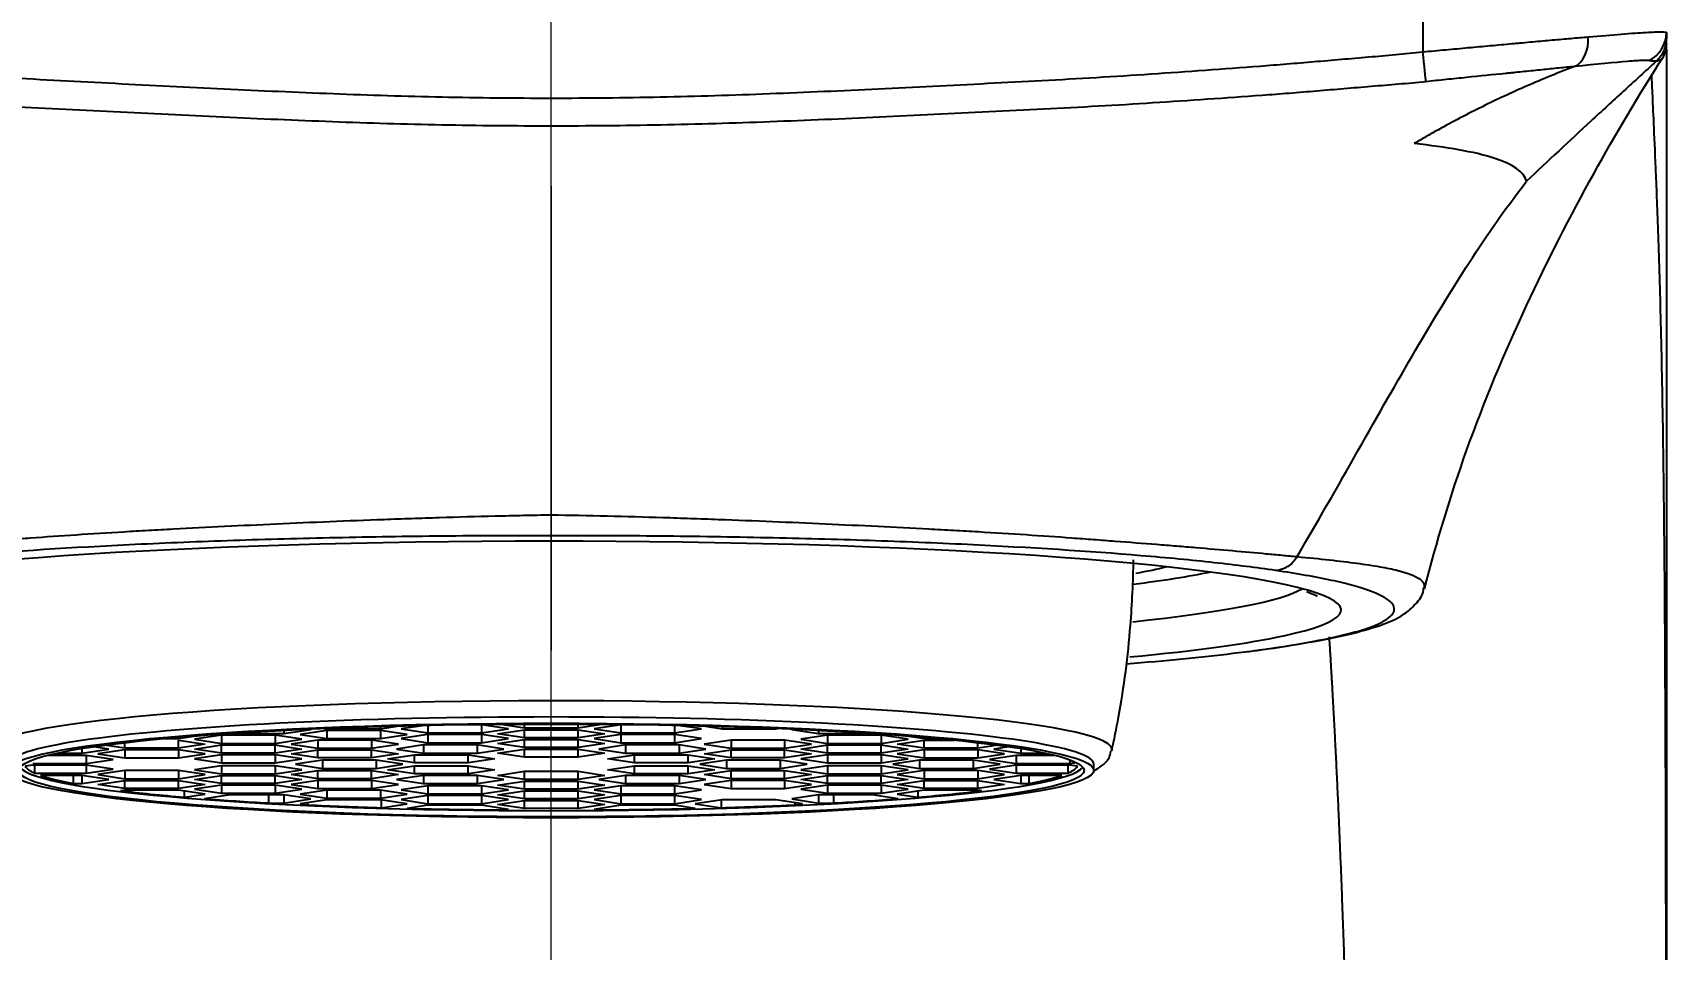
# Model space of a CAD drawing. Extents: x 1481 to 3160, y 4681 to 5260.
# Drawn here: x 2605.97 to 2632.34, y 5015.42 to 5030.22 of the extents above; entities that cross this region are included whole.
import ezdxf

# ---------------------------------------------------------------- set-up
doc = ezdxf.new("R2010")
doc.units = 0
doc.header["$LTSCALE"] = 30
doc.header["$MEASUREMENT"] = 0
doc.header["$PDMODE"] = 3
doc.header["$PDSIZE"] = -10
doc.linetypes.add('CENTER', pattern=[2, 1.25, -0.25, 0.25, -0.25])
doc.layers.get('0').update_dxf_attribs({"linetype": 'CONTINUOUS'})
doc.layers.get('DEFPOINTS').update_dxf_attribs({"linetype": 'CONTINUOUS'})
doc.layers.add('\\M+5B3DF\\M+5B4E7\\M+5CFDF', color=3, linetype='CONTINUOUS', lineweight=9)
doc.layers.add('BODY', color=7, linetype='CONTINUOUS')
doc.styles.add('Daelim Dimension', font='NanumGothic.ttf')
doc.dimstyles.new('DEFAULT', dxfattribs={"dimscale": 2, "dimtxt": 2, "dimasz": 2, "dimexe": 0, "dimexo": 2, "dimgap": 1, "dimtad": 1, "dimdec": 1, "dimzin": 9, "dimdsep": 46, "dimtxsty": 'Daelim Dimension', "dimcen": 0.5, "dimclrd": 252, "dimclre": 252, "dimclrt": 3, "dimadec": 1, "dimazin": 0, "dimtfac": 1, "dimtdec": 1, "dimtix": 1, "dimtmove": 0, "dimatfit": 3, "dimfxl": 0, "dimtolj": 1, "dimtzin": 1, "dimlwd": 9, "dimlwe": 9, "dimarcsym": 0})

# ---------------------------------------------------------------- blocks, each defined once
blk = doc.blocks.new('*D21')
at = {"color": 5, "lineweight": 9, "ltscale": 0.5}
for p, q in [((2610.339, 5064.907), (2565.145, 5064.907)), ((2567.145, 5060.907), (2567.145, 4918.907)), ((2587.839, 4914.907), (2565.145, 4914.907))]:
    blk.add_line(p, q, dxfattribs=at)
at = {"color": 5, "ltscale": 0.5}
for points in [[(2566.478, 5060.907), (2567.811, 5060.907), (2567.145, 5064.907)], [(2566.478, 4918.907), (2567.811, 4918.907), (2567.145, 4914.907)]]:
    blk.add_solid(points, dxfattribs=at)
at = {"layer": 'DEFPOINTS', "color": 0, "ltscale": 0.5}
for p in [(2614.339, 5064.907), (2567.145, 4914.907), (2591.839, 4914.907)]:
    blk.add_point(p, dxfattribs=at)
at = {"color": 7, "ltscale": 0.5, "insert": (2559.715, 4989.907), "char_height": 10, "attachment_point": 5, "rotation": 90, "style": 'Daelim Dimension'}
blk.add_mtext('\\A1;150', dxfattribs=at)

msp = doc.modelspace()

# ---------------------------------------------------------------- linework, layer by layer
at = {"layer": '\\M+5B3DF\\M+5B4E7\\M+5CFDF', "color": 0, "lineweight": -3}
for p, q in [((2628.408, 5035.407), (2628.408, 5029.91)), ((2613.906, 5018.991), (2613.493, 5019.054)), ((2613.906, 5018.991), (2613.906, 5019.057)), ((2614.772, 5018.991), (2614.772, 5019.057)), ((2615.185, 5019.054), (2614.772, 5018.991)), ((2608.099, 5018.824), (2608.32, 5018.824)), ((2608.32, 5018.824), (2608.602, 5018.866)), ((2608.32, 5018.843), (2608.32, 5018.824)), ((2608.32, 5018.667), (2608.32, 5018.798)), ((2608.32, 5018.798), (2608.753, 5018.732)), ((2609.013, 5018.876), (2608.58, 5018.811)), ((2608.58, 5018.811), (2609.013, 5018.745)), ((2609.013, 5018.876), (2609.013, 5018.745)), ((2609.879, 5018.876), (2609.013, 5018.876)), ((2609.139, 5018.905), (2609.157, 5018.902)), ((2609.157, 5018.906), (2609.157, 5018.902)), ((2609.157, 5018.902), (2610.023, 5018.902)), ((2609.879, 5018.876), (2609.879, 5018.745)), ((2610.312, 5018.811), (2609.879, 5018.876)), ((2609.879, 5018.745), (2610.312, 5018.811)), ((2610.023, 5018.902), (2610.456, 5018.968)), ((2610.023, 5018.956), (2610.023, 5018.902)), ((2610.571, 5018.798), (2610.138, 5018.732)), ((2610.716, 5018.954), (2610.283, 5018.889)), ((2610.283, 5018.889), (2610.716, 5018.824)), ((2610.456, 5018.968), (2610.409, 5018.975)), ((2610.571, 5018.798), (2610.571, 5018.667)), ((2611.437, 5018.798), (2610.571, 5018.798)), ((2610.679, 5018.986), (2610.716, 5018.981)), ((2610.716, 5018.988), (2610.716, 5018.981)), ((2610.716, 5018.981), (2611.582, 5018.981)), ((2610.716, 5018.955), (2610.716, 5018.824)), ((2611.582, 5018.954), (2610.716, 5018.954)), ((2610.716, 5018.824), (2611.582, 5018.824)), ((2611.437, 5018.798), (2611.437, 5018.667)), ((2611.87, 5018.732), (2611.437, 5018.798)), ((2611.582, 5018.981), (2611.885, 5019.026)), ((2611.582, 5019.018), (2611.582, 5018.981)), ((2611.582, 5018.955), (2611.582, 5018.824)), ((2612.015, 5018.889), (2611.582, 5018.954)), ((2611.582, 5018.824), (2612.015, 5018.889)), ((2612.295, 5019.036), (2611.914, 5018.978)), ((2611.914, 5018.978), (2612.347, 5018.913)), ((2612.347, 5018.887), (2611.914, 5018.822)), ((2611.914, 5018.822), (2612.347, 5018.756)), ((2612.347, 5019.037), (2612.347, 5018.913)), ((2612.347, 5018.913), (2613.213, 5018.913)), ((2612.347, 5018.887), (2612.347, 5018.756)), ((2613.213, 5018.887), (2612.347, 5018.887)), ((2613.213, 5019.044), (2612.703, 5019.044)), ((2613.213, 5019.044), (2613.213, 5018.913)), ((2613.646, 5018.978), (2613.213, 5019.044)), ((2613.213, 5018.913), (2613.646, 5018.978)), ((2613.213, 5018.887), (2613.213, 5018.756)), ((2613.646, 5018.822), (2613.213, 5018.887)), ((2613.213, 5018.756), (2613.646, 5018.822)), ((2613.473, 5018.9), (2613.906, 5018.965)), ((2613.906, 5018.835), (2613.473, 5018.9)), ((2613.473, 5018.743), (2613.906, 5018.808)), ((2614.772, 5018.991), (2613.906, 5018.991)), ((2613.906, 5018.835), (2613.906, 5018.965)), ((2613.906, 5018.965), (2614.772, 5018.965)), ((2614.772, 5018.835), (2613.906, 5018.835)), ((2613.906, 5018.678), (2613.906, 5018.809)), ((2613.906, 5018.808), (2614.772, 5018.808)), ((2614.772, 5018.835), (2614.772, 5018.965)), ((2614.772, 5018.965), (2615.205, 5018.9)), ((2615.205, 5018.9), (2614.772, 5018.835)), ((2614.772, 5018.678), (2614.772, 5018.809)), ((2614.772, 5018.808), (2615.205, 5018.743)), ((2615.464, 5019.044), (2615.031, 5018.978)), ((2615.031, 5018.978), (2615.464, 5018.913)), ((2615.464, 5018.887), (2615.031, 5018.822)), ((2615.031, 5018.822), (2615.464, 5018.756)), ((2615.464, 5019.044), (2615.464, 5018.913)), ((2615.974, 5019.044), (2615.464, 5019.044)), ((2615.464, 5018.913), (2616.33, 5018.913)), ((2615.464, 5018.887), (2615.464, 5018.756)), ((2616.33, 5018.887), (2615.464, 5018.887)), ((2616.33, 5019.037), (2616.33, 5018.913)), ((2616.33, 5018.913), (2616.763, 5018.978)), ((2616.33, 5018.887), (2616.33, 5018.756)), ((2616.763, 5018.822), (2616.33, 5018.887)), ((2616.33, 5018.756), (2616.763, 5018.822)), ((2616.763, 5018.978), (2616.382, 5019.036)), ((2616.793, 5019.026), (2617.095, 5018.981)), ((2617.24, 5018.798), (2616.807, 5018.732)), ((2617.095, 5019.018), (2617.095, 5018.981)), ((2617.095, 5018.981), (2617.961, 5018.981)), ((2617.24, 5018.798), (2617.24, 5018.667)), ((2618.106, 5018.798), (2617.24, 5018.798)), ((2617.961, 5018.988), (2617.961, 5018.981)), ((2617.961, 5018.981), (2617.999, 5018.986)), ((2618.106, 5018.798), (2618.106, 5018.667)), ((2618.539, 5018.732), (2618.106, 5018.798)), ((2618.268, 5018.975), (2618.221, 5018.968)), ((2618.221, 5018.968), (2618.654, 5018.902)), ((2618.799, 5018.876), (2618.366, 5018.811)), ((2618.366, 5018.811), (2618.799, 5018.745)), ((2618.654, 5018.956), (2618.654, 5018.902)), ((2618.654, 5018.902), (2619.52, 5018.902)), ((2618.799, 5018.876), (2618.799, 5018.745)), ((2619.665, 5018.876), (2618.799, 5018.876)), ((2619.52, 5018.906), (2619.52, 5018.902)), ((2619.52, 5018.902), (2619.539, 5018.905)), ((2619.665, 5018.876), (2619.665, 5018.745)), ((2620.098, 5018.811), (2619.665, 5018.876)), ((2619.665, 5018.745), (2620.098, 5018.811)), ((2619.924, 5018.732), (2620.357, 5018.798)), ((2620.075, 5018.866), (2620.357, 5018.824)), ((2620.357, 5018.843), (2620.357, 5018.824)), ((2620.357, 5018.824), (2620.579, 5018.824)), ((2620.357, 5018.667), (2620.357, 5018.798)), ((2620.357, 5018.798), (2620.85, 5018.798)), ((2606.833, 5018.551), (2606.205, 5018.551)), ((2606.363, 5018.588), (2606.761, 5018.588)), ((2606.761, 5018.662), (2606.761, 5018.588)), ((2606.761, 5018.588), (2607.194, 5018.654)), ((2606.833, 5018.551), (2606.833, 5018.421)), ((2607.266, 5018.486), (2606.833, 5018.551)), ((2607.194, 5018.654), (2606.947, 5018.691)), ((2607.454, 5018.641), (2607.021, 5018.575)), ((2607.021, 5018.575), (2607.454, 5018.51)), ((2607.454, 5018.667), (2607.127, 5018.716)), ((2607.454, 5018.667), (2607.454, 5018.757)), ((2608.32, 5018.667), (2607.454, 5018.667)), ((2607.454, 5018.641), (2607.454, 5018.51)), ((2608.32, 5018.641), (2607.454, 5018.641)), ((2608.753, 5018.732), (2608.32, 5018.667)), ((2608.32, 5018.641), (2608.32, 5018.51)), ((2608.753, 5018.575), (2608.32, 5018.641)), ((2608.32, 5018.51), (2608.753, 5018.575)), ((2608.58, 5018.654), (2609.013, 5018.719)), ((2609.013, 5018.588), (2608.58, 5018.654)), ((2609.013, 5018.562), (2608.58, 5018.497)), ((2609.013, 5018.745), (2609.879, 5018.745)), ((2609.013, 5018.588), (2609.013, 5018.719)), ((2609.013, 5018.719), (2609.879, 5018.719)), ((2609.879, 5018.588), (2609.013, 5018.588)), ((2609.013, 5018.562), (2609.013, 5018.432)), ((2609.879, 5018.562), (2609.013, 5018.562)), ((2609.879, 5018.588), (2609.879, 5018.719)), ((2609.879, 5018.719), (2610.312, 5018.654)), ((2610.312, 5018.654), (2609.879, 5018.588)), ((2609.879, 5018.562), (2609.879, 5018.432)), ((2610.312, 5018.497), (2609.879, 5018.562)), ((2610.138, 5018.732), (2610.571, 5018.667)), ((2610.138, 5018.575), (2610.571, 5018.641)), ((2610.571, 5018.51), (2610.138, 5018.575)), ((2610.571, 5018.667), (2611.437, 5018.667)), ((2610.571, 5018.51), (2610.571, 5018.641)), ((2610.571, 5018.641), (2611.437, 5018.641)), ((2611.437, 5018.667), (2611.87, 5018.732)), ((2611.437, 5018.51), (2611.437, 5018.641)), ((2611.437, 5018.641), (2611.87, 5018.575)), ((2611.87, 5018.575), (2611.437, 5018.51)), ((2611.697, 5018.497), (2612.13, 5018.562)), ((2612.275, 5018.719), (2611.842, 5018.654)), ((2611.842, 5018.654), (2612.275, 5018.588)), ((2612.13, 5018.432), (2612.13, 5018.562)), ((2612.13, 5018.562), (2612.996, 5018.562)), ((2612.275, 5018.719), (2612.275, 5018.588)), ((2613.141, 5018.719), (2612.275, 5018.719)), ((2612.275, 5018.588), (2613.141, 5018.588)), ((2612.347, 5018.756), (2613.213, 5018.756)), ((2612.996, 5018.432), (2612.996, 5018.562)), ((2612.996, 5018.562), (2613.429, 5018.497)), ((2613.141, 5018.719), (2613.141, 5018.588)), ((2613.574, 5018.654), (2613.141, 5018.719)), ((2613.141, 5018.588), (2613.574, 5018.654)), ((2613.906, 5018.678), (2613.473, 5018.743)), ((2613.473, 5018.586), (2613.906, 5018.652)), ((2613.906, 5018.521), (2613.473, 5018.586)), ((2614.772, 5018.678), (2613.906, 5018.678)), ((2613.906, 5018.521), (2613.906, 5018.652)), ((2613.906, 5018.652), (2614.772, 5018.652)), ((2614.772, 5018.521), (2613.906, 5018.521)), ((2615.205, 5018.743), (2614.772, 5018.678)), ((2614.772, 5018.521), (2614.772, 5018.652)), ((2614.772, 5018.652), (2615.205, 5018.586)), ((2615.205, 5018.586), (2614.772, 5018.521)), ((2615.537, 5018.719), (2615.104, 5018.654)), ((2615.104, 5018.654), (2615.537, 5018.588)), ((2615.248, 5018.497), (2615.681, 5018.562)), ((2615.464, 5018.756), (2616.33, 5018.756)), ((2615.537, 5018.719), (2615.537, 5018.588)), ((2616.403, 5018.719), (2615.537, 5018.719)), ((2615.537, 5018.588), (2616.403, 5018.588)), ((2615.681, 5018.432), (2615.681, 5018.562)), ((2615.681, 5018.562), (2616.547, 5018.562)), ((2616.403, 5018.719), (2616.403, 5018.588)), ((2616.836, 5018.654), (2616.403, 5018.719)), ((2616.403, 5018.588), (2616.836, 5018.654)), ((2616.547, 5018.432), (2616.547, 5018.562)), ((2616.547, 5018.562), (2616.98, 5018.497)), ((2616.807, 5018.732), (2617.24, 5018.667)), ((2616.807, 5018.575), (2617.24, 5018.641)), ((2617.24, 5018.51), (2616.807, 5018.575)), ((2617.24, 5018.667), (2618.106, 5018.667)), ((2617.24, 5018.51), (2617.24, 5018.641)), ((2617.24, 5018.641), (2618.106, 5018.641)), ((2618.106, 5018.667), (2618.539, 5018.732)), ((2618.106, 5018.51), (2618.106, 5018.641)), ((2618.106, 5018.641), (2618.539, 5018.575)), ((2618.539, 5018.575), (2618.106, 5018.51)), ((2618.366, 5018.654), (2618.799, 5018.719)), ((2618.799, 5018.588), (2618.366, 5018.654)), ((2618.799, 5018.562), (2618.366, 5018.497)), ((2618.799, 5018.745), (2619.665, 5018.745)), ((2618.799, 5018.588), (2618.799, 5018.719)), ((2618.799, 5018.719), (2619.665, 5018.719)), ((2619.665, 5018.588), (2618.799, 5018.588)), ((2618.799, 5018.562), (2618.799, 5018.432)), ((2619.665, 5018.562), (2618.799, 5018.562)), ((2619.665, 5018.588), (2619.665, 5018.719)), ((2619.665, 5018.719), (2620.098, 5018.654)), ((2620.098, 5018.654), (2619.665, 5018.588)), ((2619.665, 5018.562), (2619.665, 5018.432)), ((2620.098, 5018.497), (2619.665, 5018.562)), ((2620.357, 5018.667), (2619.924, 5018.732)), ((2620.357, 5018.641), (2619.924, 5018.575)), ((2619.924, 5018.575), (2620.357, 5018.51)), ((2621.223, 5018.667), (2620.357, 5018.667)), ((2620.357, 5018.641), (2620.357, 5018.51)), ((2621.223, 5018.641), (2620.357, 5018.641)), ((2621.223, 5018.667), (2621.223, 5018.757)), ((2621.551, 5018.716), (2621.223, 5018.667)), ((2621.223, 5018.641), (2621.223, 5018.51)), ((2621.657, 5018.575), (2621.223, 5018.641)), ((2621.223, 5018.51), (2621.657, 5018.575)), ((2621.844, 5018.551), (2621.411, 5018.486)), ((2621.73, 5018.691), (2621.483, 5018.654)), ((2621.483, 5018.654), (2621.916, 5018.588)), ((2621.844, 5018.551), (2621.844, 5018.421)), ((2622.472, 5018.551), (2621.844, 5018.551)), ((2621.916, 5018.662), (2621.916, 5018.588)), ((2621.916, 5018.588), (2622.314, 5018.588)), ((2605.967, 5018.394), (2605.846, 5018.376)), ((2605.967, 5018.421), (2606.833, 5018.421)), ((2606.833, 5018.394), (2605.967, 5018.394)), ((2606, 5018.264), (2606, 5018.395)), ((2606, 5018.264), (2606.833, 5018.264)), ((2606.833, 5018.421), (2607.266, 5018.486)), ((2606.833, 5018.395), (2606.833, 5018.264)), ((2607.266, 5018.329), (2606.833, 5018.394)), ((2606.833, 5018.264), (2607.266, 5018.329)), ((2607.454, 5018.305), (2607.021, 5018.24)), ((2607.454, 5018.51), (2608.32, 5018.51)), ((2607.454, 5018.305), (2607.454, 5018.174)), ((2608.32, 5018.305), (2607.454, 5018.305)), ((2608.32, 5018.305), (2608.32, 5018.174)), ((2608.753, 5018.24), (2608.32, 5018.305)), ((2608.58, 5018.497), (2609.013, 5018.432)), ((2609.013, 5018.384), (2608.58, 5018.318)), ((2608.58, 5018.318), (2609.013, 5018.253)), ((2609.013, 5018.432), (2609.879, 5018.432)), ((2609.879, 5018.384), (2609.013, 5018.384)), ((2609.013, 5018.384), (2609.013, 5018.253)), ((2609.879, 5018.432), (2610.312, 5018.497)), ((2610.312, 5018.318), (2609.879, 5018.384)), ((2609.879, 5018.384), (2609.879, 5018.253)), ((2609.879, 5018.253), (2610.312, 5018.318)), ((2610.138, 5018.24), (2610.571, 5018.305)), ((2610.644, 5018.473), (2610.211, 5018.408)), ((2610.211, 5018.408), (2610.644, 5018.342)), ((2611.437, 5018.51), (2610.571, 5018.51)), ((2610.571, 5018.305), (2611.437, 5018.305)), ((2610.571, 5018.174), (2610.571, 5018.305)), ((2610.644, 5018.473), (2610.644, 5018.342)), ((2611.51, 5018.473), (2610.644, 5018.473)), ((2610.644, 5018.342), (2611.51, 5018.342)), ((2611.437, 5018.305), (2611.87, 5018.24)), ((2611.437, 5018.174), (2611.437, 5018.305)), ((2611.51, 5018.473), (2611.51, 5018.342)), ((2611.943, 5018.408), (2611.51, 5018.473)), ((2611.51, 5018.342), (2611.943, 5018.408)), ((2612.13, 5018.432), (2611.697, 5018.497)), ((2611.697, 5018.318), (2612.13, 5018.384)), ((2612.13, 5018.253), (2611.697, 5018.318)), ((2612.996, 5018.432), (2612.13, 5018.432)), ((2612.13, 5018.253), (2612.13, 5018.384)), ((2612.13, 5018.384), (2612.996, 5018.384)), ((2613.429, 5018.497), (2612.996, 5018.432)), ((2612.996, 5018.253), (2612.996, 5018.384)), ((2612.996, 5018.384), (2613.429, 5018.318)), ((2613.429, 5018.318), (2612.996, 5018.253)), ((2613.473, 5018.229), (2613.906, 5018.294)), ((2613.906, 5018.294), (2614.772, 5018.294)), ((2613.906, 5018.164), (2613.906, 5018.294)), ((2614.772, 5018.294), (2615.205, 5018.229)), ((2614.772, 5018.164), (2614.772, 5018.294)), ((2615.681, 5018.432), (2615.248, 5018.497)), ((2615.248, 5018.318), (2615.681, 5018.384)), ((2615.681, 5018.253), (2615.248, 5018.318)), ((2616.547, 5018.432), (2615.681, 5018.432)), ((2615.681, 5018.384), (2616.547, 5018.384)), ((2615.681, 5018.253), (2615.681, 5018.384)), ((2616.98, 5018.497), (2616.547, 5018.432)), ((2616.547, 5018.253), (2616.547, 5018.384)), ((2616.547, 5018.384), (2616.98, 5018.318)), ((2616.98, 5018.318), (2616.547, 5018.253)), ((2617.168, 5018.473), (2616.735, 5018.408)), ((2616.735, 5018.408), (2617.168, 5018.342)), ((2616.807, 5018.24), (2617.24, 5018.305)), ((2617.168, 5018.473), (2617.168, 5018.342)), ((2618.034, 5018.473), (2617.168, 5018.473)), ((2617.168, 5018.342), (2618.034, 5018.342)), ((2618.106, 5018.51), (2617.24, 5018.51)), ((2617.24, 5018.305), (2618.106, 5018.305)), ((2617.24, 5018.174), (2617.24, 5018.305)), ((2618.034, 5018.473), (2618.034, 5018.342)), ((2618.467, 5018.408), (2618.034, 5018.473)), ((2618.034, 5018.342), (2618.467, 5018.408)), ((2618.106, 5018.305), (2618.539, 5018.24)), ((2618.106, 5018.174), (2618.106, 5018.305)), ((2618.366, 5018.497), (2618.799, 5018.432)), ((2618.799, 5018.384), (2618.366, 5018.318)), ((2618.366, 5018.318), (2618.799, 5018.253)), ((2618.799, 5018.432), (2619.665, 5018.432)), ((2619.665, 5018.384), (2618.799, 5018.384)), ((2618.799, 5018.384), (2618.799, 5018.253)), ((2619.665, 5018.432), (2620.098, 5018.497)), ((2620.098, 5018.318), (2619.665, 5018.384)), ((2619.665, 5018.384), (2619.665, 5018.253)), ((2619.665, 5018.253), (2620.098, 5018.318)), ((2620.285, 5018.473), (2619.852, 5018.408)), ((2619.852, 5018.408), (2620.285, 5018.342)), ((2620.357, 5018.305), (2619.924, 5018.24)), ((2620.285, 5018.473), (2620.285, 5018.342)), ((2621.151, 5018.473), (2620.285, 5018.473)), ((2620.285, 5018.342), (2621.151, 5018.342)), ((2620.357, 5018.51), (2621.223, 5018.51)), ((2621.223, 5018.305), (2620.357, 5018.305)), ((2620.357, 5018.305), (2620.357, 5018.174)), ((2621.151, 5018.473), (2621.151, 5018.342)), ((2621.584, 5018.408), (2621.151, 5018.473)), ((2621.151, 5018.342), (2621.584, 5018.408)), ((2621.657, 5018.24), (2621.223, 5018.305)), ((2621.223, 5018.305), (2621.223, 5018.174)), ((2621.411, 5018.486), (2621.844, 5018.421)), ((2621.844, 5018.394), (2621.411, 5018.329)), ((2621.411, 5018.329), (2621.844, 5018.264)), ((2621.844, 5018.421), (2622.71, 5018.421)), ((2621.844, 5018.395), (2621.844, 5018.264)), ((2622.71, 5018.394), (2621.844, 5018.394)), ((2621.844, 5018.264), (2622.677, 5018.264)), ((2622.677, 5018.395), (2622.677, 5018.264)), ((2622.71, 5018.48), (2622.71, 5018.421)), ((2622.71, 5018.421), (2622.812, 5018.436)), ((2622.831, 5018.376), (2622.71, 5018.394)), ((2623.098, 5018.308), (2623.098, 5018.408)), ((2606.761, 5018.227), (2606.096, 5018.227)), ((2606.627, 5018.096), (2606.627, 5018.227)), ((2606.627, 5018.096), (2606.761, 5018.096)), ((2607.194, 5018.161), (2606.761, 5018.227)), ((2606.761, 5018.227), (2606.761, 5018.096)), ((2606.761, 5018.096), (2607.194, 5018.161)), ((2607.021, 5018.24), (2607.454, 5018.174)), ((2607.021, 5018.083), (2607.454, 5018.148)), ((2607.454, 5018.018), (2607.021, 5018.083)), ((2607.454, 5018.174), (2608.32, 5018.174)), ((2607.454, 5018.148), (2608.32, 5018.148)), ((2607.454, 5018.018), (2607.454, 5018.148)), ((2608.32, 5018.018), (2607.454, 5018.018)), ((2608.32, 5018.174), (2608.753, 5018.24)), ((2608.32, 5018.148), (2608.753, 5018.083)), ((2608.32, 5018.018), (2608.32, 5018.148)), ((2608.753, 5018.083), (2608.32, 5018.018)), ((2608.58, 5018.161), (2609.013, 5018.227)), ((2609.013, 5018.096), (2608.58, 5018.161)), ((2609.013, 5018.07), (2608.58, 5018.004)), ((2608.58, 5018.004), (2609.013, 5017.939)), ((2609.013, 5018.253), (2609.879, 5018.253)), ((2609.013, 5018.096), (2609.013, 5018.227)), ((2609.013, 5018.227), (2609.879, 5018.227)), ((2609.879, 5018.096), (2609.013, 5018.096)), ((2609.013, 5018.07), (2609.013, 5017.939)), ((2609.879, 5018.07), (2609.013, 5018.07)), ((2609.879, 5018.096), (2609.879, 5018.227)), ((2609.879, 5018.227), (2610.312, 5018.161)), ((2610.312, 5018.161), (2609.879, 5018.096)), ((2609.879, 5018.07), (2609.879, 5017.939)), ((2610.312, 5018.004), (2609.879, 5018.07)), ((2609.879, 5017.939), (2610.312, 5018.004)), ((2610.571, 5018.174), (2610.138, 5018.24)), ((2610.571, 5018.148), (2610.138, 5018.083)), ((2610.138, 5018.083), (2610.571, 5018.018)), ((2611.437, 5018.174), (2610.571, 5018.174)), ((2611.437, 5018.148), (2610.571, 5018.148)), ((2610.571, 5018.148), (2610.571, 5018.018)), ((2610.571, 5018.018), (2611.437, 5018.018)), ((2611.87, 5018.24), (2611.437, 5018.174)), ((2611.87, 5018.083), (2611.437, 5018.148)), ((2611.437, 5018.148), (2611.437, 5018.018)), ((2611.437, 5018.018), (2611.87, 5018.083)), ((2612.275, 5018.227), (2611.842, 5018.161)), ((2611.842, 5018.161), (2612.275, 5018.096)), ((2612.347, 5018.059), (2611.914, 5017.994)), ((2611.914, 5017.994), (2612.347, 5017.928)), ((2612.996, 5018.253), (2612.13, 5018.253)), ((2612.275, 5018.227), (2612.275, 5018.096)), ((2613.141, 5018.227), (2612.275, 5018.227)), ((2612.275, 5018.096), (2613.141, 5018.096)), ((2613.213, 5018.059), (2612.347, 5018.059)), ((2612.347, 5018.059), (2612.347, 5017.928)), ((2613.141, 5018.227), (2613.141, 5018.096)), ((2613.574, 5018.161), (2613.141, 5018.227)), ((2613.141, 5018.096), (2613.574, 5018.161)), ((2613.646, 5017.994), (2613.213, 5018.059)), ((2613.213, 5018.059), (2613.213, 5017.928)), ((2613.213, 5017.928), (2613.646, 5017.994)), ((2613.906, 5018.164), (2613.473, 5018.229)), ((2613.473, 5018.072), (2613.906, 5018.137)), ((2613.906, 5018.007), (2613.473, 5018.072)), ((2614.772, 5018.164), (2613.906, 5018.164)), ((2613.906, 5018.137), (2614.772, 5018.137)), ((2613.906, 5018.007), (2613.906, 5018.137)), ((2614.772, 5018.007), (2613.906, 5018.007)), ((2615.205, 5018.229), (2614.772, 5018.164)), ((2614.772, 5018.137), (2615.205, 5018.072)), ((2614.772, 5018.007), (2614.772, 5018.137)), ((2615.205, 5018.072), (2614.772, 5018.007)), ((2615.464, 5018.059), (2615.031, 5017.994)), ((2615.031, 5017.994), (2615.464, 5017.928)), ((2615.537, 5018.227), (2615.104, 5018.161)), ((2615.104, 5018.161), (2615.537, 5018.096)), ((2616.33, 5018.059), (2615.464, 5018.059)), ((2615.464, 5018.059), (2615.464, 5017.928)), ((2616.403, 5018.227), (2615.537, 5018.227)), ((2615.537, 5018.227), (2615.537, 5018.096)), ((2615.537, 5018.096), (2616.403, 5018.096)), ((2616.547, 5018.253), (2615.681, 5018.253)), ((2616.763, 5017.994), (2616.33, 5018.059)), ((2616.33, 5018.059), (2616.33, 5017.928)), ((2616.33, 5017.928), (2616.763, 5017.994)), ((2616.836, 5018.161), (2616.403, 5018.227)), ((2616.403, 5018.227), (2616.403, 5018.096)), ((2616.403, 5018.096), (2616.836, 5018.161)), ((2617.24, 5018.174), (2616.807, 5018.24)), ((2617.24, 5018.148), (2616.807, 5018.083)), ((2616.807, 5018.083), (2617.24, 5018.018)), ((2618.106, 5018.174), (2617.24, 5018.174)), ((2618.106, 5018.148), (2617.24, 5018.148)), ((2617.24, 5018.148), (2617.24, 5018.018)), ((2617.24, 5018.018), (2618.106, 5018.018)), ((2618.539, 5018.24), (2618.106, 5018.174)), ((2618.539, 5018.083), (2618.106, 5018.148)), ((2618.106, 5018.148), (2618.106, 5018.018)), ((2618.106, 5018.018), (2618.539, 5018.083)), ((2618.366, 5018.161), (2618.799, 5018.227)), ((2618.799, 5018.096), (2618.366, 5018.161)), ((2618.799, 5018.07), (2618.366, 5018.004)), ((2618.366, 5018.004), (2618.799, 5017.939)), ((2618.799, 5018.253), (2619.665, 5018.253)), ((2618.799, 5018.227), (2619.665, 5018.227)), ((2618.799, 5018.096), (2618.799, 5018.227)), ((2619.665, 5018.096), (2618.799, 5018.096)), ((2619.665, 5018.07), (2618.799, 5018.07)), ((2618.799, 5018.07), (2618.799, 5017.939)), ((2619.665, 5018.227), (2620.098, 5018.161)), ((2619.665, 5018.096), (2619.665, 5018.227)), ((2620.098, 5018.161), (2619.665, 5018.096)), ((2620.098, 5018.004), (2619.665, 5018.07)), ((2619.665, 5018.07), (2619.665, 5017.939)), ((2619.665, 5017.939), (2620.098, 5018.004)), ((2619.924, 5018.24), (2620.357, 5018.174)), ((2619.924, 5018.083), (2620.357, 5018.148)), ((2620.357, 5018.018), (2619.924, 5018.083)), ((2620.357, 5018.174), (2621.223, 5018.174)), ((2620.357, 5018.148), (2621.223, 5018.148)), ((2620.357, 5018.018), (2620.357, 5018.148)), ((2621.223, 5018.018), (2620.357, 5018.018)), ((2621.223, 5018.174), (2621.657, 5018.24)), ((2621.223, 5018.148), (2621.657, 5018.083)), ((2621.223, 5018.018), (2621.223, 5018.148)), ((2621.657, 5018.083), (2621.223, 5018.018)), ((2621.916, 5018.227), (2621.483, 5018.161)), ((2621.483, 5018.161), (2621.916, 5018.096)), ((2622.581, 5018.227), (2621.916, 5018.227)), ((2621.916, 5018.227), (2621.916, 5018.096)), ((2621.916, 5018.096), (2622.05, 5018.096)), ((2622.05, 5018.227), (2622.05, 5018.096)), ((2607.454, 5017.991), (2607.387, 5017.981)), ((2608.32, 5017.991), (2607.454, 5017.991)), ((2608.753, 5017.926), (2608.32, 5017.991)), ((2608.42, 5017.876), (2608.42, 5017.976)), ((2608.42, 5017.876), (2608.753, 5017.926)), ((2609.157, 5017.913), (2608.74, 5017.85)), ((2609.013, 5017.939), (2609.879, 5017.939)), ((2610.023, 5017.913), (2609.157, 5017.913)), ((2609.781, 5017.782), (2609.781, 5017.913)), ((2609.781, 5017.782), (2610.023, 5017.782)), ((2610.456, 5017.848), (2610.023, 5017.913)), ((2610.023, 5017.913), (2610.023, 5017.782)), ((2610.023, 5017.782), (2610.456, 5017.848)), ((2610.716, 5017.991), (2610.283, 5017.926)), ((2610.283, 5017.926), (2610.716, 5017.861)), ((2610.716, 5017.834), (2610.283, 5017.769)), ((2610.283, 5017.769), (2610.404, 5017.751)), ((2610.404, 5017.787), (2610.404, 5017.751)), ((2611.582, 5017.991), (2610.716, 5017.991)), ((2610.716, 5017.991), (2610.716, 5017.861)), ((2610.716, 5017.861), (2611.582, 5017.861)), ((2611.582, 5017.834), (2610.716, 5017.834)), ((2612.015, 5017.926), (2611.582, 5017.991)), ((2611.582, 5017.991), (2611.582, 5017.861)), ((2611.582, 5017.861), (2612.015, 5017.926)), ((2612.015, 5017.769), (2611.582, 5017.834)), ((2611.598, 5017.706), (2611.598, 5017.832)), ((2611.598, 5017.706), (2612.015, 5017.769)), ((2612.347, 5017.902), (2611.914, 5017.837)), ((2611.914, 5017.837), (2612.347, 5017.771)), ((2612.347, 5017.745), (2612.014, 5017.695)), ((2612.347, 5017.928), (2613.213, 5017.928)), ((2613.213, 5017.902), (2612.347, 5017.902)), ((2612.347, 5017.902), (2612.347, 5017.771)), ((2612.347, 5017.771), (2613.213, 5017.771)), ((2613.213, 5017.745), (2612.347, 5017.745)), ((2613.646, 5017.837), (2613.213, 5017.902)), ((2613.213, 5017.902), (2613.213, 5017.771)), ((2613.213, 5017.771), (2613.646, 5017.837)), ((2613.646, 5017.68), (2613.213, 5017.745)), ((2613.473, 5017.915), (2613.906, 5017.98)), ((2613.906, 5017.85), (2613.473, 5017.915)), ((2613.473, 5017.758), (2613.906, 5017.824)), ((2613.906, 5017.693), (2613.473, 5017.758)), ((2613.906, 5017.85), (2613.906, 5017.981)), ((2613.906, 5017.98), (2614.772, 5017.98)), ((2614.772, 5017.85), (2613.906, 5017.85)), ((2613.906, 5017.693), (2613.906, 5017.824)), ((2613.906, 5017.824), (2614.772, 5017.824)), ((2614.772, 5017.85), (2614.772, 5017.981)), ((2614.772, 5017.98), (2615.205, 5017.915)), ((2615.205, 5017.915), (2614.772, 5017.85)), ((2614.772, 5017.693), (2614.772, 5017.824)), ((2614.772, 5017.824), (2615.205, 5017.758)), ((2615.205, 5017.758), (2614.772, 5017.693)), ((2615.464, 5017.902), (2615.031, 5017.837)), ((2615.031, 5017.837), (2615.464, 5017.771)), ((2615.464, 5017.745), (2615.031, 5017.68)), ((2615.464, 5017.928), (2616.33, 5017.928)), ((2615.464, 5017.902), (2615.464, 5017.771)), ((2616.33, 5017.902), (2615.464, 5017.902)), ((2615.464, 5017.771), (2616.33, 5017.771)), ((2616.33, 5017.745), (2615.464, 5017.745)), ((2616.33, 5017.902), (2616.33, 5017.771)), ((2616.763, 5017.837), (2616.33, 5017.902)), ((2616.33, 5017.771), (2616.763, 5017.837)), ((2616.663, 5017.695), (2616.33, 5017.745)), ((2617.095, 5017.834), (2616.662, 5017.769)), ((2616.662, 5017.769), (2617.079, 5017.706)), ((2617.079, 5017.832), (2617.079, 5017.706)), ((2617.961, 5017.834), (2617.095, 5017.834)), ((2618.394, 5017.769), (2617.961, 5017.834)), ((2618.654, 5017.913), (2618.221, 5017.848)), ((2618.221, 5017.848), (2618.654, 5017.782)), ((2618.274, 5017.751), (2618.274, 5017.787)), ((2618.274, 5017.751), (2618.394, 5017.769)), ((2618.654, 5017.913), (2618.654, 5017.782)), ((2619.52, 5017.913), (2618.654, 5017.913)), ((2618.654, 5017.782), (2618.896, 5017.782)), ((2618.799, 5017.939), (2619.665, 5017.939)), ((2618.896, 5017.913), (2618.896, 5017.782)), ((2619.937, 5017.85), (2619.52, 5017.913)), ((2620.357, 5017.991), (2619.924, 5017.926)), ((2619.924, 5017.926), (2620.257, 5017.876)), ((2620.257, 5017.976), (2620.257, 5017.876)), ((2621.223, 5017.991), (2620.357, 5017.991)), ((2621.29, 5017.981), (2621.223, 5017.991)), ((2613.579, 5017.67), (2613.579, 5017.69)), ((2613.579, 5017.67), (2613.646, 5017.68)), ((2614.772, 5017.693), (2613.906, 5017.693)), ((2615.031, 5017.68), (2615.098, 5017.67)), ((2615.098, 5017.69), (2615.098, 5017.67))]:
    msp.add_line(p, q, dxfattribs=at)
at = {"layer": '\\M+5B3DF\\M+5B4E7\\M+5CFDF', "color": 0, "lineweight": -3, "extrusion": (0, -1.79736e-05, -1)}
msp.add_arc((-2631.839, 5030.05, -0.088), 0.5, 179.9933, 213.3517, dxfattribs=at)
at = {"layer": '\\M+5B3DF\\M+5B4E7\\M+5CFDF', "color": 0, "lineweight": -3}
for centre, major_axis, ratio, start_param, end_param in [((2630.736, 5030.152), (-0.049, 0.498), 0.683225, 3.355723, 4.645566), ((2631.839, 5030.22), (0.5, 0), 0.999207, 5.158461, 6.283286), ((2628.4, 5029.91), (-0.055, 0.497), 0.017348, 3.390482, 4.710479), ((2614.339, 5020.898), (-12.75, 0), 0.087156, 3.38968, 6.041185), ((2614.339, 5021.894), (11.5, 0), 0.087156, 5.668678, 5.891589), ((2614.339, 5021.894), (10.5, 0), 0.087156, 5.828857, 5.950744), ((2614.339, 5021.396), (12.25, 0), 0.087156, 5.585261, 6.138672), ((2614.339, 5020.898), (-12.75, 0), 0.087156, 2.762442, 3.38968), ((2614.339, 5020.898), (-12.75, 0), 0.087156, 2.392912, 2.762442), ((2614.339, 5018.644), (-9.053, 0), 0.087156, 3.157202, 6.283185), ((2614.339, 5018.408), (-8.759, 0), 0.087156, 3.141592, 6.283185), ((2614.339, 5018.644), (-9.053, 0), 0.087156, 3.122743, 3.157202), ((2614.339, 5018.408), (8.6, 0), 0.087156, 3.208156, 6.216624), ((2614.339, 5018.408), (-8.5, 0), 0.087156, 0.04228, 0.195358), ((2614.339, 5018.408), (-8.5, 0), 0.087156, 2.946235, 3.099312), ((2614.339, 5018.408), (-8.5, 0), 0.087156, 0.24661, 0.434094), ((2614.339, 5018.408), (-8.5, 0), 0.087156, 2.707499, 2.894983), ((2614.339, 5018.408), (-8.5, 0), 0.087156, 0.613104, 0.800588), ((2614.339, 5018.408), (-8.5, 0), 0.087156, 0.85184, 1.004917), ((2614.339, 5018.408), (-8.5, 0), 0.087156, 1.089478, 1.242555), ((2614.339, 5018.408), (-8.5, 0), 0.087156, 1.899037, 2.052115), ((2614.339, 5018.408), (-8.5, 0), 0.087156, 2.136675, 2.289753), ((2614.339, 5018.408), (-8.5, 0), 0.087156, 2.341005, 2.528489), ((2614.339, 5018.408), (-8.5, 0), 0.087156, 1.293807, 1.481291), ((2614.339, 5018.408), (-8.5, 0), 0.087156, 1.660302, 1.847785)]:
    msp.add_ellipse(centre, major_axis=major_axis, ratio=ratio, start_param=start_param, end_param=end_param, dxfattribs=at)
for major_axis in [(8.759, 0), (8.6, 0)]:
    msp.add_ellipse((2614.339, 5018.308), major_axis=major_axis, ratio=0.087156, dxfattribs=at)
for points, degree, knots in [([(2628.408, 5029.91), (2628.47, 5029.916), (2628.532, 5029.921), (2628.656, 5029.933), (2628.717, 5029.939), (2628.901, 5029.956), (2629.022, 5029.967), (2629.262, 5029.989), (2629.498, 5030.011), (2629.73, 5030.032), (2629.873, 5030.045), (2629.901, 5030.048), (2629.958, 5030.053), (2629.986, 5030.055), (2630.07, 5030.063), (2630.126, 5030.068), (2630.289, 5030.083), (2630.501, 5030.102), (2630.701, 5030.119), (2630.894, 5030.136), (2630.988, 5030.144), (2631.078, 5030.152)], 3, [0, 0, 0, 0, 0.0625, 0.0625, 0.125, 0.125, 0.25, 0.25, 0.375, 0.5, 0.5, 0.53125, 0.53125, 0.5625, 0.5625, 0.625, 0.625, 0.75, 0.875, 0.875, 1, 1, 1, 1]), ([(2631.078, 5030.152), (2631.278, 5030.169), (2631.455, 5030.184), (2631.766, 5030.209), (2631.901, 5030.218), (2632.117, 5030.231), (2632.199, 5030.234), (2632.31, 5030.233), (2632.339, 5030.229), (2632.339, 5030.22)], 3, [0, 0, 0, 0, 0.25, 0.25, 0.5, 0.5, 0.75, 0.75, 1, 1, 1, 1]), ([(2632.339, 5030.128), (2632.339, 5030.093), (2632.335, 5030.059), (2632.321, 5029.991), (2632.31, 5029.958), (2632.282, 5029.894), (2632.265, 5029.864), (2632.225, 5029.808), (2632.201, 5029.782), (2632.176, 5029.759)], 3, [0, 0, 0, 0, 0.25, 0.25, 0.5, 0.5, 0.75, 0.75, 1, 1, 1, 1]), ([(2632.339, 5030.22), (2632.339, 5030.206), (2632.339, 5030.201), (2632.339, 5030.184), (2632.339, 5030.173), (2632.339, 5030.149), (2632.339, 5030.137), (2632.339, 5030.128)], 3, [0, 0, 0, 0, 0.25, 0.25, 0.5, 0.5, 1, 1, 1, 1]), ([(2600.269, 5029.91), (2600.561, 5029.877), (2600.853, 5029.853), (2601.292, 5029.816), (2601.438, 5029.803), (2601.731, 5029.778), (2601.877, 5029.765), (2602.17, 5029.74), (2602.316, 5029.728), (2602.609, 5029.704), (2602.755, 5029.692), (2603.194, 5029.658), (2603.487, 5029.636), (2604.073, 5029.594), (2604.366, 5029.574), (2604.952, 5029.534), (2605.245, 5029.515), (2606.124, 5029.463), (2606.71, 5029.432), (2607.59, 5029.387), (2607.883, 5029.372), (2608.47, 5029.342), (2608.763, 5029.328), (2609.643, 5029.285), (2610.23, 5029.259), (2611.403, 5029.213), (2611.99, 5029.195), (2612.871, 5029.176), (2613.164, 5029.172), (2613.751, 5029.166), (2614.045, 5029.164), (2614.339, 5029.164)], 3, [0, 0, 0, 0, 0.0625, 0.0625, 0.09375, 0.09375, 0.125, 0.125, 0.15625, 0.15625, 0.1875, 0.1875, 0.25, 0.25, 0.3125, 0.3125, 0.375, 0.375, 0.5, 0.5, 0.5625, 0.5625, 0.625, 0.625, 0.75, 0.75, 0.875, 0.875, 0.9375, 0.9375, 1, 1, 1, 1]), ([(2614.339, 5029.164), (2614.632, 5029.164), (2614.926, 5029.166), (2615.513, 5029.172), (2615.807, 5029.176), (2616.687, 5029.195), (2617.274, 5029.213), (2618.448, 5029.259), (2619.034, 5029.285), (2619.914, 5029.328), (2620.207, 5029.342), (2620.794, 5029.372), (2621.087, 5029.387), (2621.967, 5029.432), (2622.553, 5029.463), (2623.432, 5029.515), (2623.725, 5029.534), (2624.311, 5029.574), (2624.604, 5029.594), (2625.19, 5029.636), (2625.483, 5029.658), (2625.922, 5029.692), (2626.068, 5029.704), (2626.361, 5029.728), (2626.507, 5029.74), (2626.8, 5029.765), (2626.946, 5029.778), (2627.239, 5029.803), (2627.385, 5029.816), (2627.824, 5029.853), (2628.116, 5029.877), (2628.408, 5029.91)], 3, [0, 0, 0, 0, 0.0625, 0.0625, 0.125, 0.125, 0.25, 0.25, 0.375, 0.375, 0.4375, 0.4375, 0.5, 0.5, 0.625, 0.625, 0.6875, 0.6875, 0.75, 0.75, 0.8125, 0.8125, 0.84375, 0.84375, 0.875, 0.875, 0.90625, 0.90625, 0.9375, 0.9375, 1, 1, 1, 1]), ([(2632.339, 5029.956), (2632.339, 5029.879), (2632.339, 5029.78), (2632.339, 5029.516), (2632.339, 5029.349), (2632.339, 5028.936), (2632.339, 5028.69), (2632.339, 5028.098), (2632.339, 5027.751), (2632.339, 5027.132), (2632.339, 5026.908), (2632.339, 5026.431), (2632.339, 5026.177), (2632.339, 5025.367), (2632.339, 5024.762), (2632.339, 5023.746), (2632.339, 5023.388), (2632.339, 5022.652), (2632.339, 5021.51), (2632.339, 5020.265), (2632.339, 5018.961), (2632.339, 5018.516), (2632.339, 5017.616), (2632.339, 5017.16), (2632.339, 5015.779), (2632.339, 5014.841), (2632.339, 5011.998), (2632.339, 5010.067), (2632.339, 5006.194), (2632.339, 5004.25), (2632.339, 5002.306)], 3, [0, 0, 0, 0, 0.067298, 0.067298, 0.139044, 0.139044, 0.210791, 0.210791, 0.282537, 0.282537, 0.31841, 0.31841, 0.354283, 0.354283, 0.42603, 0.42603, 0.461903, 0.461903, 0.497776, 0.569522, 0.569522, 0.605395, 0.605395, 0.641268, 0.641268, 0.713015, 0.713015, 0.856507, 0.856507, 1, 1, 1, 1]), ([(2630.856, 5029.673), (2630.707, 5029.616), (2630.315, 5029.46), (2629.803, 5029.235), (2629.324, 5029.004), (2628.968, 5028.822), (2628.673, 5028.662), (2628.44, 5028.53), (2628.324, 5028.463), (2628.266, 5028.429)], 3, [0, 0, 0, 0, 0.169718, 0.446479, 0.584859, 0.723239, 0.86162, 0.93081, 1, 1, 1, 1]), ([(2628.437, 5021.242), (2628.63, 5021.999), (2629.099, 5023.554), (2630.038, 5025.79), (2631.117, 5027.905), (2631.898, 5029.218), (2632.294, 5029.837)], 3, [0, 0, 0, 0, 0.244994, 0.511973, 0.765257, 1, 1, 1, 1]), ([(2630.856, 5029.673), (2630.774, 5029.665), (2630.605, 5029.648), (2630.335, 5029.62), (2630.144, 5029.601), (2629.997, 5029.586), (2629.947, 5029.581), (2629.871, 5029.573), (2629.846, 5029.571), (2629.795, 5029.565), (2629.769, 5029.563), (2629.539, 5029.539), (2629.329, 5029.518), (2629.006, 5029.485), (2628.897, 5029.474), (2628.732, 5029.457), (2628.677, 5029.451), (2628.566, 5029.44), (2628.511, 5029.434), (2628.455, 5029.428)], 3, [0, 0, 0, 0, 0.125, 0.25, 0.375, 0.375, 0.4375, 0.4375, 0.46875, 0.46875, 0.5, 0.5, 0.75, 0.75, 0.875, 0.875, 0.9375, 0.9375, 1, 1, 1, 1]), ([(2632.176, 5029.759), (2631.998, 5029.597), (2631.822, 5029.435), (2631.47, 5029.113), (2631.295, 5028.953), (2630.773, 5028.471), (2630.428, 5028.148), (2630.083, 5027.82)], 3, [0, 0, 0, 0, 0.25, 0.25, 0.5, 0.5, 1, 1, 1, 1]), ([(2632.054, 5029.769), (2632.044, 5029.774), (2632.009, 5029.773), (2631.895, 5029.768), (2631.814, 5029.763), (2631.509, 5029.738), (2631.217, 5029.709), (2630.856, 5029.673)], 3, [0, 0, 0, 0, 0.25, 0.25, 0.5, 0.5, 1, 1, 1, 1]), ([(2632.176, 5029.759), (2632.174, 5029.758), (2632.173, 5029.758), (2632.17, 5029.758), (2632.169, 5029.758), (2632.163, 5029.758), (2632.16, 5029.758), (2632.152, 5029.758), (2632.147, 5029.758), (2632.138, 5029.757), (2632.133, 5029.757), (2632.122, 5029.758), (2632.117, 5029.758), (2632.105, 5029.76), (2632.099, 5029.762), (2632.09, 5029.763), (2632.087, 5029.763), (2632.081, 5029.764), (2632.078, 5029.764), (2632.069, 5029.765), (2632.062, 5029.765), (2632.054, 5029.769)], 3, [0, 0, 0, 0, 0.0625, 0.0625, 0.125, 0.125, 0.25, 0.25, 0.375, 0.375, 0.5, 0.5, 0.625, 0.625, 0.75, 0.75, 0.8125, 0.8125, 0.875, 0.875, 1, 1, 1, 1]), ([(2632.261, 5029.785), (2632.261, 5029.785), (2632.259, 5029.784), (2632.253, 5029.781), (2632.248, 5029.778), (2632.234, 5029.772), (2632.225, 5029.769), (2632.203, 5029.763), (2632.191, 5029.76), (2632.176, 5029.759)], 3, [0, 0, 0, 0, 0.219972, 0.219972, 0.479982, 0.479982, 0.739991, 0.739991, 1, 1, 1, 1]), ([(2614.339, 5028.712), (2614.044, 5028.712), (2613.749, 5028.713), (2613.16, 5028.718), (2612.866, 5028.723), (2611.982, 5028.74), (2611.394, 5028.758), (2610.216, 5028.802), (2609.628, 5028.828), (2608.745, 5028.869), (2608.451, 5028.883), (2607.862, 5028.911), (2607.568, 5028.925), (2606.98, 5028.954), (2606.685, 5028.969), (2606.097, 5028.999), (2605.803, 5029.015), (2605.215, 5029.048), (2604.921, 5029.066), (2604.333, 5029.103), (2604.039, 5029.123), (2603.451, 5029.164), (2603.158, 5029.184), (2602.717, 5029.217), (2602.57, 5029.228), (2602.276, 5029.252), (2602.13, 5029.264), (2601.836, 5029.288), (2601.689, 5029.301), (2601.396, 5029.325), (2601.249, 5029.337), (2600.956, 5029.362), (2600.809, 5029.374), (2600.515, 5029.399), (2600.369, 5029.413), (2600.222, 5029.428)], 3, [0, 0, 0, 0, 0.0625, 0.0625, 0.125, 0.125, 0.25, 0.25, 0.375, 0.375, 0.4375, 0.4375, 0.5, 0.5, 0.5625, 0.5625, 0.625, 0.625, 0.6875, 0.6875, 0.75, 0.75, 0.8125, 0.8125, 0.84375, 0.84375, 0.875, 0.875, 0.90625, 0.90625, 0.9375, 0.9375, 0.96875, 0.96875, 1, 1, 1, 1]), ([(2628.455, 5029.428), (2628.308, 5029.413), (2628.162, 5029.399), (2627.868, 5029.374), (2627.722, 5029.362), (2627.428, 5029.337), (2627.281, 5029.325), (2626.988, 5029.301), (2626.841, 5029.288), (2626.547, 5029.264), (2626.401, 5029.252), (2626.107, 5029.228), (2625.96, 5029.217), (2625.52, 5029.184), (2625.226, 5029.164), (2624.638, 5029.123), (2624.344, 5029.103), (2623.756, 5029.066), (2623.462, 5029.048), (2622.874, 5029.015), (2622.58, 5028.999), (2621.992, 5028.969), (2621.698, 5028.954), (2621.109, 5028.925), (2620.815, 5028.911), (2620.227, 5028.883), (2619.932, 5028.869), (2619.05, 5028.828), (2618.461, 5028.802), (2617.284, 5028.758), (2616.695, 5028.74), (2615.811, 5028.723), (2615.517, 5028.718), (2614.928, 5028.713), (2614.633, 5028.712), (2614.339, 5028.712)], 3, [0, 0, 0, 0, 0.03125, 0.03125, 0.0625, 0.0625, 0.09375, 0.09375, 0.125, 0.125, 0.15625, 0.15625, 0.1875, 0.1875, 0.25, 0.25, 0.3125, 0.3125, 0.375, 0.375, 0.4375, 0.4375, 0.5, 0.5, 0.5625, 0.5625, 0.625, 0.625, 0.75, 0.75, 0.875, 0.875, 0.9375, 0.9375, 1, 1, 1, 1]), ([(2632.311, 5021.591), (2632.311, 5021.625), (2632.31, 5021.659), (2632.307, 5022.078), (2632.303, 5022.451), (2632.295, 5023.173), (2632.29, 5023.523), (2632.275, 5024.517), (2632.263, 5025.105), (2632.243, 5025.891), (2632.236, 5026.136), (2632.222, 5026.597), (2632.215, 5026.813), (2632.194, 5027.41), (2632.181, 5027.744), (2632.157, 5028.314), (2632.147, 5028.551), (2632.129, 5028.949), (2632.122, 5029.11), (2632.11, 5029.372), (2632.106, 5029.472), (2632.102, 5029.55), (2632.102, 5029.551), (2632.102, 5029.552)], 3, [0, 0, 0, 0, 0.006196, 0.006196, 0.077005, 0.077005, 0.147814, 0.147814, 0.289432, 0.289432, 0.360241, 0.360241, 0.43105, 0.43105, 0.572668, 0.572668, 0.714286, 0.714286, 0.855904, 0.855904, 0.997522, 0.997522, 1, 1, 1, 1]), ([(2630.083, 5027.82), (2630.044, 5027.971), (2629.864, 5028.096), (2629.24, 5028.296), (2628.795, 5028.371), (2628.266, 5028.429)], 3, [0, 0, 0, 0, 0.5, 0.5, 1, 1, 1, 1]), ([(2626.38, 5021.761), (2626.763, 5022.414), (2627.105, 5023.018), (2627.748, 5024.154), (2628.051, 5024.686), (2628.641, 5025.688), (2628.928, 5026.158), (2629.503, 5027.037), (2629.79, 5027.445), (2630.083, 5027.82)], 3, [0, 0, 0, 0, 0.25, 0.25, 0.5, 0.5, 0.75, 0.75, 1, 1, 1, 1]), ([(2602.297, 5021.761), (2602.456, 5021.776), (2602.622, 5021.792), (2602.97, 5021.824), (2603.151, 5021.84), (2603.529, 5021.873), (2603.725, 5021.89), (2604.031, 5021.916), (2604.135, 5021.924), (2604.346, 5021.942), (2604.454, 5021.95), (2604.78, 5021.976), (2605.003, 5021.993), (2605.346, 5022.02), (2605.461, 5022.028), (2605.695, 5022.046), (2605.814, 5022.055), (2606.174, 5022.081), (2606.419, 5022.098), (2606.921, 5022.131), (2607.177, 5022.147), (2607.571, 5022.171), (2607.703, 5022.178), (2607.904, 5022.19), (2607.972, 5022.194), (2608.107, 5022.201), (2608.174, 5022.205), (2608.514, 5022.223), (2608.788, 5022.237), (2609.62, 5022.278), (2610.186, 5022.304), (2611.053, 5022.34), (2611.344, 5022.351), (2611.787, 5022.368), (2611.935, 5022.373), (2612.158, 5022.381), (2612.233, 5022.383), (2612.382, 5022.388), (2612.757, 5022.4), (2613.132, 5022.411), (2613.584, 5022.421), (2613.735, 5022.425), (2614.037, 5022.43), (2614.188, 5022.433), (2614.339, 5022.435)], 3, [0, 0, 0, 0, 0.0625, 0.0625, 0.125, 0.125, 0.1875, 0.1875, 0.21875, 0.21875, 0.25, 0.25, 0.3125, 0.3125, 0.34375, 0.34375, 0.375, 0.375, 0.4375, 0.4375, 0.5, 0.5, 0.53125, 0.53125, 0.546875, 0.546875, 0.5625, 0.5625, 0.625, 0.625, 0.75, 0.75, 0.8125, 0.8125, 0.84375, 0.84375, 0.859375, 0.859375, 0.875, 0.9375, 0.9375, 0.96875, 0.96875, 1, 1, 1, 1]), ([(2614.339, 5022.435), (2614.641, 5022.431), (2614.942, 5022.425), (2615.543, 5022.411), (2615.843, 5022.402), (2616.217, 5022.391), (2616.292, 5022.388), (2616.441, 5022.383), (2616.516, 5022.381), (2616.739, 5022.373), (2616.887, 5022.368), (2617.329, 5022.351), (2617.621, 5022.34), (2618.488, 5022.304), (2619.054, 5022.278), (2619.885, 5022.237), (2620.16, 5022.223), (2620.499, 5022.205), (2620.566, 5022.201), (2620.701, 5022.194), (2620.769, 5022.19), (2620.97, 5022.179), (2621.102, 5022.171), (2621.496, 5022.148), (2621.752, 5022.132), (2622.254, 5022.099), (2622.499, 5022.082), (2622.859, 5022.055), (2622.977, 5022.046), (2623.211, 5022.029), (2623.327, 5022.02), (2623.67, 5021.994), (2623.893, 5021.976), (2624.219, 5021.951), (2624.326, 5021.942), (2624.538, 5021.925), (2624.642, 5021.916), (2624.948, 5021.891), (2625.145, 5021.874), (2625.523, 5021.84), (2625.706, 5021.824), (2625.924, 5021.804), (2625.967, 5021.8), (2626.052, 5021.792), (2626.179, 5021.78), (2626.301, 5021.768), (2626.38, 5021.761)], 3, [0, 0, 0, 0, 0.0625, 0.0625, 0.125, 0.125, 0.140625, 0.140625, 0.15625, 0.15625, 0.1875, 0.1875, 0.25, 0.25, 0.375, 0.375, 0.4375, 0.4375, 0.453125, 0.453125, 0.46875, 0.46875, 0.5, 0.5, 0.5625, 0.5625, 0.625, 0.625, 0.65625, 0.65625, 0.6875, 0.6875, 0.75, 0.75, 0.78125, 0.78125, 0.8125, 0.8125, 0.875, 0.875, 0.9375, 0.9375, 0.953125, 0.953125, 0.96875, 1, 1, 1, 1]), ([(2614.339, 5022.098), (2613.752, 5022.099), (2613.167, 5022.097), (2612.002, 5022.085), (2611.426, 5022.076), (2610.3, 5022.052), (2609.748, 5022.037), (2608.937, 5022.01), (2608.669, 5022), (2608.14, 5021.978), (2607.878, 5021.967), (2606.598, 5021.905), (2605.661, 5021.846), (2604.608, 5021.758), (2604.403, 5021.739), (2604.009, 5021.702), (2603.82, 5021.682), (2603.277, 5021.622), (2602.945, 5021.581), (2602.646, 5021.537)], 3, [0, 0, 0, 0, 0.125, 0.125, 0.25, 0.25, 0.375, 0.375, 0.4375, 0.4375, 0.5, 0.5, 0.75, 0.75, 0.8125, 0.8125, 0.875, 0.875, 1, 1, 1, 1]), ([(2626.031, 5021.537), (2625.732, 5021.581), (2625.4, 5021.622), (2624.857, 5021.682), (2624.668, 5021.702), (2624.274, 5021.739), (2624.069, 5021.758), (2623.016, 5021.846), (2622.079, 5021.905), (2620.8, 5021.967), (2620.537, 5021.978), (2620.008, 5022), (2619.74, 5022.01), (2618.929, 5022.037), (2618.377, 5022.052), (2617.251, 5022.076), (2616.675, 5022.085), (2615.51, 5022.097), (2614.925, 5022.099), (2614.339, 5022.098)], 3, [0, 0, 0, 0, 0.125, 0.125, 0.1875, 0.1875, 0.25, 0.25, 0.5, 0.5, 0.5625, 0.5625, 0.625, 0.625, 0.75, 0.75, 0.875, 0.875, 1, 1, 1, 1]), ([(2623.384, 5018.624), (2623.425, 5018.805), (2623.563, 5019.474), (2623.693, 5020.505), (2623.733, 5021.355), (2623.737, 5021.709)], 3, [0, 0, 0, 0, 0.178863, 0.658647, 1, 1, 1, 1]), ([(2626.38, 5021.761), (2626.36, 5021.728), (2626.337, 5021.698), (2626.285, 5021.644), (2626.257, 5021.621), (2626.197, 5021.582), (2626.165, 5021.566), (2626.099, 5021.545), (2626.065, 5021.538), (2626.031, 5021.537)], 3, [0, 0, 0, 0, 0.25, 0.25, 0.5, 0.5, 0.75, 0.75, 1, 1, 1, 1]), ([(2626.38, 5021.761), (2626.749, 5021.725), (2627.07, 5021.691), (2627.478, 5021.636), (2627.602, 5021.617), (2627.822, 5021.579), (2627.918, 5021.559), (2628.17, 5021.496), (2628.288, 5021.45), (2628.392, 5021.374), (2628.415, 5021.347), (2628.433, 5021.299), (2628.434, 5021.278), (2628.428, 5021.257)], 3, [0, 0, 0, 0, 0.258824, 0.258824, 0.388236, 0.388236, 0.517648, 0.517648, 0.776473, 0.776473, 0.905885, 0.905885, 1, 1, 1, 1]), ([(2625.34, 5020.199), (2626.14, 5020.295), (2626.754, 5020.4), (2627.302, 5020.54), (2627.4, 5020.568), (2627.571, 5020.626), (2627.644, 5020.654), (2627.829, 5020.741), (2627.905, 5020.799), (2627.963, 5020.917), (2627.945, 5020.977), (2627.815, 5021.094), (2627.705, 5021.151), (2627.471, 5021.237), (2627.381, 5021.265), (2627.176, 5021.322), (2627.06, 5021.35), (2626.679, 5021.432), (2626.379, 5021.485), (2626.031, 5021.537)], 3, [0, 0, 0, 0, 0.25, 0.25, 0.3125, 0.3125, 0.375, 0.375, 0.5, 0.5, 0.625, 0.625, 0.75, 0.75, 0.8125, 0.8125, 0.875, 0.875, 1, 1, 1, 1]), ([(2632.339, 5002.306), (2632.339, 5004.235), (2632.339, 5006.165), (2632.338, 5010.007), (2632.338, 5011.922), (2632.336, 5014.739), (2632.334, 5015.668), (2632.331, 5017.491), (2632.328, 5018.385), (2632.321, 5020.066), (2632.317, 5020.85), (2632.311, 5021.591)], 3, [0, 0, 0, 0, 0.287511, 0.287511, 0.575022, 0.575022, 0.718778, 0.718778, 0.862534, 0.862534, 1, 1, 1, 1]), ([(2625.54, 5020.223), (2625.626, 5020.233), (2626.01, 5020.282), (2626.581, 5020.375), (2627.224, 5020.502), (2627.724, 5020.643), (2628.057, 5020.779), (2628.279, 5020.973), (2628.412, 5021.136), (2628.421, 5021.245), (2628.421, 5021.258)], 3, [0, 0, 0, 0, 0.052809, 0.242778, 0.428627, 0.614234, 0.805763, 0.906117, 0.989044, 1, 1, 1, 1]), ([(2626.537, 5021.195), (2626.604, 5021.169), (2626.679, 5021.141), (2626.703, 5021.124), (2626.704, 5021.124)], 3, [0, 0, 0, 0, 0.615928, 1, 1, 1, 1]), ([(2627.339, 5001.907), (2627.339, 5004.469), (2627.31, 5009.031), (2627.231, 5013.109), (2627.118, 5016.538), (2626.973, 5019.312), (2626.899, 5020.467)], 5, [0, 0, 0, 0, 0, 0, 0.533539, 1, 1, 1, 1, 1, 1]), ([(2623.104, 5018.307), (2623.144, 5018.328), (2623.222, 5018.377), (2623.337, 5018.467), (2623.366, 5018.578), (2623.373, 5018.62)], 3, [0, 0, 0, 0, 0.382032, 0.793949, 1, 1, 1, 1])]:
    msp.add_open_spline(points, degree=degree, knots=knots, dxfattribs=at)
msp.add_open_spline([(2623.627, 5020.03), (2624.259, 5020.081), (2624.83, 5020.138), (2625.339, 5020.199)], degree=3, dxfattribs=at)
at = {"layer": 'BODY', "color": 1, "linetype": 'CENTER', "lineweight": 5}
for p, q in [((2614.339, 5072.744), (2614.339, 4870.949)), ((2614.339, 4875.891), (2614.339, 5072.697))]:
    msp.add_line(p, q, dxfattribs=at)

# ---------------------------------------------------------------- dimensions: what is measured, and where the dimension line sits
at = {"color": 5, "ltscale": 0.5}
dim = msp.add_linear_dim(base=(2567.145, 4914.907), p1=(2614.339, 5064.907), p2=(2591.839, 4914.907), angle=90, dimstyle='DEFAULT', override={"dimtxt": 5, "dimexe": 1, "dimdec": 0, "dimclrd": 5, "dimclre": 5, "dimclrt": 7}, dxfattribs=at)
dim.commit()
dim.dimension.update_dxf_attribs({"geometry": '*D21', "text_midpoint": (2559.715, 4989.907)})

doc.saveas('drawing.dxf')
